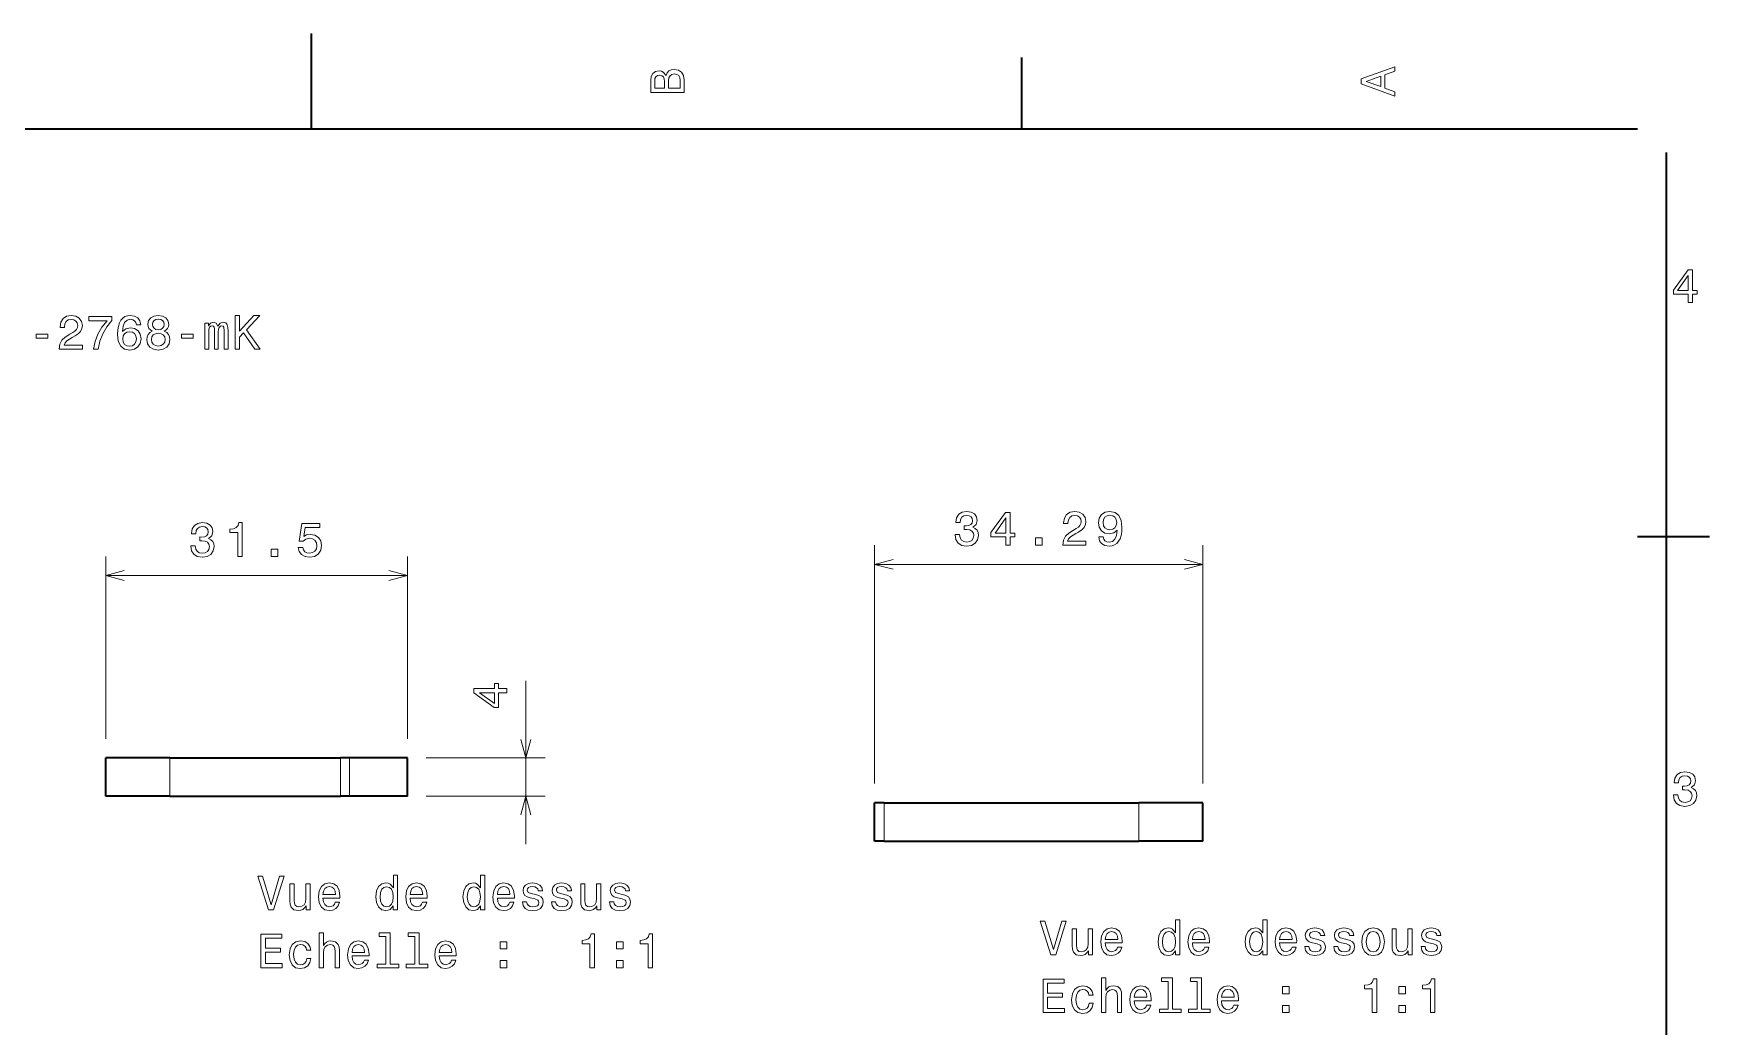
# Model space of a CAD drawing. Extents: x 0 to 297, y 0 to 210.
# Drawn here: x 119.5 to 294.5, y 106.4 to 210 of the extents above; entities that cross this region are included whole.
import ezdxf

# ---------------------------------------------------------------- set-up
doc = ezdxf.new("R2010")
doc.units = 0

msp = doc.modelspace()

# ---------------------------------------------------------------- linework, layer by layer
at = {"color": 7, "lineweight": 35, "ltscale": 0.25}
msp.add_line((148.5, 200), (148.5, 210), dxfattribs=at)
at = {"color": 7, "lineweight": 35, "ltscale": 0.1875}
for p, q in [((222.699997, 200), (222.699997, 207.5)), ((287, 157.5), (294.5, 157.5))]:
    msp.add_line(p, q, dxfattribs=at)
at = {"color": 7, "lineweight": 35}
for p, q in [((287, 200), (10, 200)), ((290, 7.593956), (290, 197.593964)), ((208.318726, 129.701706), (234.90741, 129.701706)), ((208.318726, 125.701706), (234.90741, 125.701706))]:
    msp.add_line(p, q, dxfattribs=at)
at = {"color": 7, "lineweight": 13}
for p, q in [((207.318726, 131.701706), (207.318726, 156.589935)), ((241.607407, 131.701706), (241.607407, 156.589935)), ((207.318726, 154.589935), (241.607407, 154.589935)), ((127.021408, 153.42424), (158.52269, 153.42424))]:
    msp.add_line(p, q, dxfattribs=at)
at = {"color": 7, "lineweight": 13, "ltscale": 0.475807}
for p, q in [((127.021408, 136.391968), (127.021408, 155.42424)), ((158.52269, 136.391968), (158.52269, 155.42424))]:
    msp.add_line(p, q, dxfattribs=at)
at = {"color": 7, "lineweight": 13, "ltscale": 0.425901}
msp.add_line((170.901505, 125.391968), (170.901505, 142.427994), dxfattribs=at)
at = {"color": 7, "lineweight": 35, "ltscale": 0.1675}
for p, q in [((133.721405, 134.391968), (127.021408, 134.391968)), ((133.721405, 130.391968), (127.021408, 130.391968)), ((241.607407, 129.701706), (234.90741, 129.701706)), ((241.607407, 125.701706), (234.90741, 125.701706))]:
    msp.add_line(p, q, dxfattribs=at)
at = {"color": 7, "lineweight": 35, "ltscale": 0.1}
for p, q in [((127.021408, 130.391968), (127.021408, 134.391968)), ((158.52269, 130.391968), (158.52269, 134.391968)), ((207.318726, 125.701706), (207.318726, 129.701706)), ((241.607407, 125.701706), (241.607407, 129.701706))]:
    msp.add_line(p, q, dxfattribs=at)
at = {"color": 7, "lineweight": 13, "ltscale": 0.1}
for p, q in [((133.721405, 134.391968), (133.721405, 130.391968)), ((151.541092, 130.391968), (151.541092, 134.391968)), ((152.495026, 130.391968), (152.495026, 134.391968)), ((158.475067, 130.391968), (158.475067, 134.391968)), ((208.318726, 125.701706), (208.318726, 129.701706)), ((234.90741, 125.701706), (234.90741, 129.701706))]:
    msp.add_line(p, q, dxfattribs=at)
at = {"color": 7, "lineweight": 35, "ltscale": 0.445492}
for p, q in [((133.721405, 134.391968), (151.541092, 134.391968)), ((133.721405, 130.391968), (151.541092, 130.391968))]:
    msp.add_line(p, q, dxfattribs=at)
at = {"color": 7, "lineweight": 35, "ltscale": 0.023848}
for p, q in [((152.495026, 134.391968), (151.541092, 134.391968)), ((152.495026, 130.391968), (151.541092, 130.391968))]:
    msp.add_line(p, q, dxfattribs=at)
at = {"color": 7, "lineweight": 35, "ltscale": 0.149501}
for p, q in [((158.475067, 134.391968), (152.495026, 134.391968)), ((158.475067, 130.391968), (152.495026, 130.391968))]:
    msp.add_line(p, q, dxfattribs=at)
at = {"color": 7, "lineweight": 35, "ltscale": 0.001191}
for p, q in [((158.52269, 134.391968), (158.475067, 134.391968)), ((158.52269, 130.391968), (158.475067, 130.391968))]:
    msp.add_line(p, q, dxfattribs=at)
at = {"color": 7, "lineweight": 13, "ltscale": 0.310661}
for p, q in [((160.475067, 134.391968), (172.901505, 134.391968)), ((160.475067, 130.391968), (172.901505, 130.391968))]:
    msp.add_line(p, q, dxfattribs=at)
at = {"color": 7, "lineweight": 35, "ltscale": 0.025}
for p, q in [((208.318726, 129.701706), (207.318726, 129.701706)), ((208.318726, 125.701706), (207.318726, 125.701706))]:
    msp.add_line(p, q, dxfattribs=at)
at = {"color": 7, "lineweight": 13}
for points in [[(261.633209, 203.466858), (261.633209, 203.930847), (260.604401, 204.298996), (260.604401, 205.695969), (261.633209, 206.064133), (261.633209, 206.538193), (258.128174, 205.257217), (258.128174, 204.742798)], [(185.542007, 205.630417), (185.249496, 205.983429), (185.052811, 206.074219), (184.81073, 206.104477), (184.432495, 206.03891), (184.160156, 205.842224), (183.993729, 205.524506), (183.933212, 205.080704), (183.933212, 203.835022), (187.433212, 203.835022), (187.433212, 205.151306), (187.36261, 205.620331), (187.155838, 205.968307), (186.828018, 206.185165), (186.384216, 206.260818), (186.08667, 206.215424), (185.839554, 206.094391), (185.65799, 205.897705)], [(185.385666, 204.984879), (185.385666, 204.298996), (184.351807, 204.298996), (184.351807, 205.025223), (184.382065, 205.297562), (184.472839, 205.489197), (184.629181, 205.605194), (184.86116, 205.645538), (185.093155, 205.600143), (185.254532, 205.479111), (185.355408, 205.272339)], [(187.014618, 205.095825), (187.014618, 204.298996), (185.809296, 204.298996), (185.809296, 205.050446), (185.844589, 205.368164), (185.9505, 205.595108), (186.132065, 205.731277), (186.394302, 205.776657), (186.671692, 205.731277), (186.863327, 205.605194), (186.979324, 205.393372)], [(260.17572, 204.460388), (258.632477, 205), (260.17572, 205.539627)], [(292.277374, 181.916794), (292.731262, 181.916794), (292.731262, 182.784225), (293.23056, 182.784225), (293.23056, 183.187683), (292.731262, 183.187683), (292.731262, 185.341141), (292.272339, 185.341141), (290.739197, 183.228027), (290.739197, 182.784225), (292.277374, 182.784225)], [(291.162842, 183.187683), (292.277374, 184.756134), (292.277374, 183.187683)], [(122.175858, 177.052185), (124.581482, 177.052185), (124.581482, 177.485901), (122.680183, 177.485901), (122.786095, 177.722931), (122.967651, 177.919617), (123.527443, 178.277695), (123.824997, 178.428986), (124.157852, 178.645844), (124.394882, 178.89801), (124.531052, 179.195557), (124.581482, 179.533447), (124.495743, 179.957077), (124.258713, 180.289932), (123.895599, 180.501755), (123.426582, 180.577408), (122.942429, 180.491669), (122.57428, 180.254639), (122.337242, 179.876389), (122.256554, 179.377106), (122.256554, 179.306503), (122.715485, 179.306503), (122.715485, 179.346848), (122.760872, 179.689789), (122.897041, 179.941956), (123.113899, 180.103333), (123.401367, 180.158813), (123.693871, 180.108383), (123.910728, 179.9823), (124.051941, 179.785614), (124.102371, 179.538498), (124.06707, 179.306503), (123.971252, 179.109818), (123.809868, 178.938354), (123.587967, 178.787048), (123.290413, 178.625671), (122.796181, 178.312988), (122.448196, 177.980133), (122.241425, 177.576675), (122.175858, 177.067322)], [(125.741425, 177.052185), (126.250793, 177.052185), (126.417221, 177.884323), (126.709724, 178.66098), (127.123268, 179.382156), (127.662895, 180.057953), (127.662895, 180.476532), (125.262321, 180.476532), (125.262321, 180.017609), (127.178749, 180.017609), (126.623993, 179.336761), (126.205406, 178.625671), (125.912895, 177.869186)], [(130.688843, 179.6091), (130.593018, 180.017609), (130.371109, 180.32019), (130.028168, 180.511841), (129.584366, 180.577408), (129.286819, 180.542099), (129.029602, 180.446274), (128.802673, 180.289932), (128.611023, 180.068039), (128.459732, 179.790665), (128.348785, 179.452759), (128.278168, 179.054352), (128.257996, 178.605499), (128.338684, 177.889359), (128.585815, 177.369904), (128.984222, 177.057236), (129.5289, 176.951324), (130.018097, 177.042099), (130.391296, 177.279129), (130.633362, 177.652328), (130.719086, 178.126389), (130.633362, 178.605499), (130.401367, 178.973648), (130.043304, 179.205643), (129.599487, 179.286331), (129.120392, 179.185471), (128.762329, 178.89801), (128.837982, 179.452759), (128.999359, 179.851181), (129.246475, 180.088211), (129.589417, 180.1689), (129.841583, 180.128555), (130.033218, 180.022644), (130.159302, 179.84613), (130.224854, 179.6091)], [(131.88913, 178.938354), (131.631927, 178.797134), (131.455414, 178.600449), (131.344452, 178.353333), (131.309158, 178.055786), (131.389847, 177.606934), (131.621826, 177.258957), (132.000076, 177.037048), (132.514496, 176.951324), (133.023849, 177.037048), (133.4021, 177.258957), (133.634094, 177.606934), (133.719818, 178.055786), (133.679474, 178.353333), (133.573563, 178.600449), (133.391998, 178.797134), (133.139847, 178.938354), (133.341583, 179.059387), (133.482788, 179.225815), (133.568512, 179.427551), (133.598785, 179.674667), (133.518097, 180.03273), (133.306274, 180.32019), (132.963333, 180.50679), (132.514496, 180.577408), (132.060593, 180.50679), (131.717651, 180.32019), (131.500793, 180.03273), (131.42514, 179.674667), (131.450363, 179.427551), (131.536102, 179.225815)], [(140.528183, 177.052185), (140.992157, 177.052185), (140.992157, 178.297867), (141.405701, 178.741669), (142.58078, 177.052185), (143.14563, 177.052185), (141.733521, 179.079559), (143.10527, 180.552185), (142.48999, 180.552185), (140.992157, 178.933304), (140.992157, 180.552185), (140.528183, 180.552185)], [(119.760155, 178.207077), (120.980614, 178.207077), (120.980614, 178.605499), (119.760155, 178.605499)], [(130.229904, 178.121353), (130.174423, 177.803619), (130.033218, 177.561554), (129.806274, 177.400162), (129.523849, 177.349731), (129.226303, 177.400162), (128.999359, 177.556503), (128.853104, 177.798584), (128.807709, 178.116302), (128.858154, 178.428986), (128.999359, 178.666016), (129.231354, 178.817322), (129.544022, 178.872787), (129.81636, 178.817322), (130.033218, 178.671066), (130.174423, 178.434036)], [(131.793304, 178.065872), (131.838684, 178.33316), (131.984955, 178.534897), (132.211884, 178.666016), (132.514496, 178.711411), (132.812042, 178.666016), (133.038986, 178.534897), (133.185242, 178.33316), (133.235672, 178.065872), (133.185242, 177.778412), (133.038986, 177.561554), (132.812042, 177.420334), (132.514496, 177.374954), (132.211884, 177.420334), (131.984955, 177.561554), (131.838684, 177.778412)], [(131.904266, 179.634323), (131.944611, 179.856216), (132.065643, 180.027695), (132.257278, 180.133591), (132.514496, 180.17395), (132.766647, 180.133591), (132.958282, 180.027695), (133.07933, 179.856216), (133.124725, 179.634323), (133.07933, 179.407379), (132.958282, 179.230865), (132.766647, 179.114868), (132.514496, 179.079559), (132.257278, 179.119904), (132.065643, 179.230865), (131.944611, 179.407379)], [(134.940277, 178.207077), (136.160736, 178.207077), (136.160736, 178.605499), (134.940277, 178.605499)], [(137.366089, 177.052185), (137.774582, 177.052185), (137.774582, 178.862701), (137.799805, 179.13504), (137.875443, 179.331726), (137.99144, 179.447723), (138.142731, 179.493103), (138.263763, 179.452759), (138.344467, 179.351898), (138.384811, 179.18042), (138.399933, 178.953476), (138.399933, 177.052185), (138.783234, 177.052185), (138.783234, 178.862701), (138.808441, 179.12999), (138.884094, 179.326675), (139.005127, 179.447723), (139.156433, 179.493103), (139.277466, 179.452759), (139.358154, 179.351898), (139.408585, 178.953476), (139.408585, 177.052185), (139.817078, 177.052185), (139.817078, 178.923218), (139.79187, 179.311554), (139.711182, 179.6091), (139.549805, 179.790665), (139.287537, 179.856216), (138.979919, 179.755356), (138.742889, 179.462845), (138.556274, 179.750305), (138.243591, 179.856216), (137.956146, 179.755356), (137.75946, 179.472931), (137.75946, 179.760391), (137.366089, 179.760391)], [(215.720123, 157.689362), (215.720123, 157.654053), (215.800827, 157.169907), (216.037857, 156.806793), (216.411057, 156.574799), (216.905289, 156.489075), (217.429779, 156.574799), (217.823151, 156.796707), (218.075317, 157.149734), (218.166092, 157.603622), (218.125748, 157.901169), (218.014801, 158.14325), (217.833237, 158.329849), (217.591171, 158.466019), (217.918976, 158.738342), (218.034973, 159.172073), (217.95932, 159.565445), (217.742462, 159.862991), (217.389435, 160.049591), (216.905289, 160.115143), (216.451401, 160.034454), (216.103409, 159.812561), (215.876465, 159.459534), (215.800827, 158.990509), (215.800827, 158.9552), (216.249664, 158.9552), (216.290009, 159.277985), (216.421143, 159.509964), (216.63295, 159.651169), (216.930511, 159.701599), (217.192749, 159.661255), (217.384399, 159.555359), (217.500397, 159.383881), (217.545776, 159.151886), (217.500397, 158.904785), (217.379349, 158.738342), (217.167542, 158.637482), (216.880066, 158.607224), (216.68338, 158.612274), (216.68338, 158.213852), (216.930511, 158.223938), (217.24823, 158.178558), (217.48526, 158.05751), (217.626465, 157.860825), (217.676895, 157.603622), (217.621429, 157.311111), (217.475174, 157.094254), (217.243179, 156.958099), (216.935547, 156.912704), (216.617828, 156.963135), (216.385834, 157.114426), (216.239578, 157.356506), (216.184113, 157.689362)], [(221.004425, 156.589935), (221.458313, 156.589935), (221.458313, 157.457367), (221.957596, 157.457367), (221.957596, 157.860825), (221.458313, 157.860825), (221.458313, 160.014282), (220.999374, 160.014282), (219.466232, 157.901169), (219.466232, 157.457367), (221.004425, 157.457367)], [(219.889862, 157.860825), (221.004425, 159.429276), (221.004425, 157.860825)], [(226.968536, 156.589935), (229.374161, 156.589935), (229.374161, 157.023651), (227.47287, 157.023651), (227.578781, 157.260681), (227.76033, 157.457367), (228.320129, 157.815445), (228.617676, 157.966736), (228.950531, 158.183594), (229.187561, 158.43576), (229.32373, 158.733307), (229.374161, 159.071198), (229.288422, 159.494843), (229.051392, 159.827682), (228.688278, 160.039505), (228.219269, 160.115143), (227.735107, 160.029419), (227.366959, 159.792389), (227.129929, 159.414139), (227.04924, 158.914856), (227.04924, 158.844254), (227.508163, 158.844254), (227.508163, 158.884613), (227.553558, 159.227539), (227.689728, 159.479706), (227.906586, 159.641083), (228.194046, 159.696564), (228.486557, 159.646133), (228.703415, 159.52005), (228.84462, 159.323364), (228.89505, 159.076248), (228.859756, 158.844254), (228.763931, 158.647568), (228.602554, 158.476105), (228.380646, 158.324799), (228.083099, 158.163422), (227.588867, 157.850739), (227.240875, 157.517883), (227.034103, 157.114426), (226.968536, 156.605072)], [(230.724747, 157.457367), (230.800385, 157.05896), (231.017242, 156.751312), (231.360184, 156.559677), (231.814072, 156.489075), (232.111633, 156.524368), (232.378922, 156.615143), (232.605865, 156.771484), (232.797501, 156.993393), (232.948807, 157.270767), (233.059753, 157.613708), (233.12532, 158.00708), (233.150528, 158.460968), (233.064804, 159.172073), (232.817673, 159.691528), (232.424301, 160.004196), (231.884689, 160.115143), (231.390442, 160.024368), (231.017242, 159.782303), (230.775177, 159.409103), (230.694473, 158.940079), (230.775177, 158.455933), (231.012207, 158.087769), (231.365234, 157.855789), (231.814072, 157.780136), (232.288147, 157.875961), (232.64621, 158.168457), (232.565521, 157.608673), (232.404129, 157.210251), (232.157013, 156.973221), (231.819122, 156.897568), (231.55687, 156.932877), (231.365234, 157.043823), (231.239151, 157.220337), (231.188721, 157.457367)], [(231.18367, 158.945129), (231.2341, 159.257797), (231.37532, 159.504913), (231.597214, 159.661255), (231.884689, 159.716736), (232.182236, 159.661255), (232.40918, 159.504913), (232.550385, 159.262848), (232.605865, 158.950165), (232.550385, 158.632446), (232.40918, 158.395416), (232.177185, 158.249161), (231.869553, 158.19873), (231.592178, 158.249161), (231.37532, 158.395416), (231.2341, 158.627396)], [(135.897125, 156.523666), (135.897125, 156.488358), (135.977814, 156.004211), (136.214844, 155.641098), (136.588043, 155.409119), (137.082275, 155.32338), (137.606781, 155.409119), (138.000153, 155.631012), (138.252304, 155.984039), (138.343094, 156.437927), (138.302734, 156.735474), (138.191788, 156.977554), (138.010239, 157.164154), (137.768158, 157.300323), (138.095963, 157.572662), (138.21196, 158.006378), (138.136322, 158.39975), (137.919449, 158.697296), (137.566437, 158.883896), (137.082275, 158.949463), (136.628387, 158.868759), (136.280411, 158.646866), (136.053467, 158.293839), (135.977814, 157.824814), (135.977814, 157.78952), (136.426666, 157.78952), (136.46701, 158.112274), (136.598129, 158.344269), (136.809952, 158.485474), (137.107498, 158.535919), (137.369751, 158.495575), (137.561386, 158.389664), (137.677383, 158.218185), (137.722763, 157.986206), (137.677383, 157.739075), (137.556335, 157.572662), (137.344528, 157.471786), (137.057068, 157.441528), (136.860382, 157.446579), (136.860382, 157.048157), (137.107498, 157.058243), (137.425217, 157.012848), (137.662247, 156.891815), (137.803467, 156.695129), (137.853897, 156.437927), (137.798416, 156.145416), (137.652161, 155.928558), (137.420181, 155.792389), (137.112534, 155.747009), (136.794815, 155.79744), (136.56282, 155.94873), (136.41658, 156.190811), (136.361099, 156.523666)], [(140.813263, 155.42424), (141.272186, 155.42424), (141.272186, 158.949463), (140.92926, 158.949463), (140.83847, 158.641815), (140.656921, 158.435043), (140.379547, 158.314011), (139.996262, 158.273666), (139.996262, 157.915588), (140.813263, 157.915588)], [(147.125366, 156.337067), (147.236313, 155.923523), (147.483429, 155.600754), (147.846542, 155.399017), (148.310516, 155.32338), (148.819885, 155.414154), (149.218307, 155.66127), (149.470459, 156.054642), (149.566284, 156.55896), (149.480545, 157.027985), (149.23848, 157.396149), (148.860229, 157.633179), (148.371033, 157.718903), (147.992798, 157.658386), (147.700287, 157.491959), (147.841507, 158.435043), (149.374649, 158.435043), (149.374649, 158.848587), (147.503601, 158.848587), (147.226227, 156.992676), (147.629684, 156.992676), (147.922195, 157.229721), (148.295395, 157.315445), (148.618164, 157.259979), (148.86528, 157.098587), (149.021622, 156.851471), (149.077087, 156.533752), (149.021622, 156.216034), (148.860229, 155.968903), (148.613113, 155.812561), (148.295395, 155.757095), (148.028107, 155.792389), (147.821335, 155.908386), (147.670029, 156.089951), (147.594391, 156.337067)], [(144.292084, 155.42424), (144.988037, 155.42424), (144.988037, 156.17569), (144.292084, 156.17569)], [(224.115082, 156.589935), (224.81105, 156.589935), (224.81105, 157.34137), (224.115082, 157.34137)], [(168.901505, 141.187363), (168.901505, 141.641251), (168.034073, 141.641251), (168.034073, 142.140533), (167.630615, 142.140533), (167.630615, 141.641251), (165.477158, 141.641251), (165.477158, 141.182312), (167.590271, 139.64917), (168.034073, 139.64917), (168.034073, 141.187363)], [(167.630615, 140.0728), (166.062164, 141.187363), (167.630615, 141.187363)], [(290.729126, 130.51622), (290.729126, 130.480911), (290.809814, 129.996765), (291.046844, 129.633652), (291.420044, 129.401657), (291.914276, 129.315933), (292.438782, 129.401657), (292.832153, 129.623566), (293.08429, 129.976593), (293.175079, 130.430481), (293.134735, 130.728027), (293.023773, 130.970108), (292.842224, 131.156708), (292.600159, 131.292877), (292.927948, 131.565216), (293.043945, 131.998932), (292.968292, 132.392303), (292.751434, 132.68985), (292.398407, 132.87645), (291.914276, 132.942017), (291.460388, 132.861313), (291.112396, 132.63942), (290.885468, 132.286392), (290.809814, 131.817368), (290.809814, 131.782074), (291.258636, 131.782074), (291.299011, 132.104828), (291.430115, 132.336823), (291.641937, 132.478027), (291.939484, 132.528473), (292.201721, 132.488113), (292.393372, 132.382217), (292.509369, 132.210739), (292.554749, 131.97876), (292.509369, 131.731628), (292.388336, 131.565216), (292.176514, 131.46434), (291.889069, 131.434082), (291.692383, 131.439133), (291.692383, 131.04071), (291.939484, 131.050797), (292.257202, 131.005417), (292.494232, 130.884369), (292.635468, 130.687683), (292.685883, 130.430481), (292.630402, 130.13797), (292.484161, 129.921112), (292.252167, 129.784943), (291.944519, 129.739563), (291.626801, 129.789993), (291.394806, 129.941284), (291.248566, 130.183365), (291.193085, 130.51622)], [(145.167587, 122.040382), (144.290054, 119.059837), (143.387329, 122.040382), (142.908218, 122.040382), (144.037903, 118.535339), (144.542221, 118.535339), (145.646683, 122.040382)], [(148.370026, 121.243553), (147.926224, 121.243553), (147.926224, 119.680153), (147.875793, 119.317039), (147.729538, 119.054794), (147.502594, 118.89341), (147.205048, 118.842979), (146.968018, 118.883324), (146.816711, 119.004356), (146.730988, 119.211128), (146.710815, 119.503639), (146.710815, 121.243553), (146.266998, 121.243553), (146.266998, 119.463295), (146.282135, 119.105225), (146.37796, 118.807671), (146.670471, 118.535339), (147.139481, 118.439522), (147.391647, 118.474823), (147.608505, 118.565598), (147.795105, 118.721939), (147.946396, 118.948883), (147.946396, 118.535339), (148.370026, 118.535339)], [(149.706482, 119.760841), (151.481705, 119.760841), (151.48674, 119.967613), (151.406052, 120.547585), (151.184158, 120.981308), (150.831131, 121.243553), (150.362106, 121.339371), (149.903168, 121.23851), (149.55014, 120.956085), (149.323196, 120.497154), (149.242508, 119.891968), (149.318161, 119.271652), (149.545105, 118.817757), (149.893082, 118.535339), (150.346985, 118.439522), (150.740356, 118.505081), (151.06311, 118.676552), (151.30014, 118.948883), (151.43631, 119.311996), (150.997559, 119.311996), (150.906769, 119.110268), (150.77565, 118.958969), (150.402451, 118.837936), (150.11499, 118.89341), (149.898132, 119.069923), (149.756912, 119.357384), (149.706482, 119.745712)], [(149.706482, 120.134041), (149.761963, 120.482025), (149.898132, 120.739227), (150.104904, 120.895569), (150.377243, 120.951042), (150.644531, 120.895569), (150.851303, 120.739227), (150.977386, 120.482025), (151.022766, 120.134041)], [(157.054474, 118.953926), (157.054474, 118.535339), (157.498276, 118.535339), (157.498276, 122.15638), (157.059509, 122.15638), (157.059509, 120.830009), (156.721619, 121.213295), (156.514847, 121.30407), (156.277817, 121.339371), (155.849136, 121.23851), (155.516281, 120.956085), (155.299423, 120.502197), (155.223785, 119.891968), (155.299423, 119.281738), (155.516281, 118.8228), (155.849136, 118.535339), (156.277817, 118.439522), (156.514847, 118.474823), (156.726654, 118.565598)], [(156.353455, 120.940956), (156.645966, 120.870354), (156.867874, 120.673668), (156.998993, 120.345856), (157.049423, 119.891968), (156.998993, 119.433037), (156.867874, 119.105225), (156.645966, 118.903496), (156.353455, 118.837936), (156.07608, 118.903496), (155.864273, 119.105225), (155.723053, 119.43808), (155.677673, 119.891968), (155.723053, 120.340813), (155.864273, 120.668625), (156.07608, 120.870354)], [(158.81456, 119.760841), (160.589767, 119.760841), (160.594818, 119.967613), (160.51413, 120.547585), (160.292221, 120.981308), (159.939194, 121.243553), (159.470184, 121.339371), (159.011246, 121.23851), (158.658218, 120.956085), (158.431274, 120.497154), (158.350586, 119.891968), (158.426224, 119.271652), (158.653168, 118.817757), (159.00116, 118.535339), (159.455048, 118.439522), (159.848419, 118.505081), (160.171188, 118.676552), (160.408218, 118.948883), (160.544388, 119.311996), (160.105621, 119.311996), (160.014847, 119.110268), (159.883728, 118.958969), (159.510529, 118.837936), (159.223053, 118.89341), (159.006195, 119.069923), (158.86499, 119.357384), (158.81456, 119.745712)], [(158.81456, 120.134041), (158.870026, 120.482025), (159.006195, 120.739227), (159.212967, 120.895569), (159.485306, 120.951042), (159.752594, 120.895569), (159.959366, 120.739227), (160.085449, 120.482025), (160.130844, 120.134041)], [(166.162537, 118.953926), (166.162537, 118.535339), (166.606339, 118.535339), (166.606339, 122.15638), (166.167587, 122.15638), (166.167587, 120.830009), (165.829681, 121.213295), (165.62291, 121.30407), (165.38588, 121.339371), (164.957214, 121.23851), (164.624359, 120.956085), (164.407501, 120.502197), (164.331848, 119.891968), (164.407501, 119.281738), (164.624359, 118.8228), (164.957214, 118.535339), (165.38588, 118.439522), (165.62291, 118.474823), (165.834732, 118.565598)], [(165.461533, 120.940956), (165.754044, 120.870354), (165.975937, 120.673668), (166.107071, 120.345856), (166.157501, 119.891968), (166.107071, 119.433037), (165.975937, 119.105225), (165.754044, 118.903496), (165.461533, 118.837936), (165.184158, 118.903496), (164.972336, 119.105225), (164.831131, 119.43808), (164.785736, 119.891968), (164.831131, 120.340813), (164.972336, 120.668625), (165.184158, 120.870354)], [(167.922623, 119.760841), (169.697845, 119.760841), (169.702881, 119.967613), (169.622192, 120.547585), (169.400299, 120.981308), (169.047272, 121.243553), (168.578247, 121.339371), (168.119308, 121.23851), (167.766281, 120.956085), (167.539337, 120.497154), (167.458649, 119.891968), (167.534302, 119.271652), (167.761246, 118.817757), (168.109222, 118.535339), (168.56311, 118.439522), (168.956482, 118.505081), (169.279251, 118.676552), (169.516281, 118.948883), (169.652451, 119.311996), (169.213684, 119.311996), (169.12291, 119.110268), (168.991791, 118.958969), (168.618591, 118.837936), (168.331131, 118.89341), (168.114273, 119.069923), (167.973053, 119.357384), (167.922623, 119.745712)], [(167.922623, 120.134041), (167.978104, 120.482025), (168.114273, 120.739227), (168.321045, 120.895569), (168.593384, 120.951042), (168.860672, 120.895569), (169.067444, 120.739227), (169.193512, 120.482025), (169.238907, 120.134041)], [(171.896683, 120.113869), (171.468018, 120.214737), (171.150299, 120.330727), (171.044388, 120.567757), (171.074646, 120.734184), (171.180542, 120.855225), (171.35202, 120.93087), (171.599136, 120.961128), (171.836166, 120.93087), (172.022766, 120.840096), (172.143799, 120.703926), (172.194244, 120.522369), (172.62796, 120.522369), (172.62796, 120.532455), (172.552307, 120.860268), (172.345535, 121.11747), (172.022766, 121.278854), (171.599136, 121.339371), (171.170471, 121.278854), (170.857788, 121.112427), (170.661102, 120.865311), (170.600586, 120.552628), (170.645966, 120.250038), (170.78717, 120.038223), (171.019165, 119.886925), (171.357056, 119.781013), (171.851303, 119.659981), (172.1539, 119.533897), (172.234589, 119.433037), (172.264847, 119.281738), (172.219452, 119.095139), (172.098419, 118.953926), (171.901733, 118.863152), (171.639481, 118.832893), (171.362106, 118.863152), (171.16037, 118.969055), (171.024216, 119.140526), (170.968735, 119.377556), (170.540054, 119.377556), (170.610672, 118.974098), (170.817444, 118.681595), (171.145248, 118.505081), (171.599136, 118.439522), (172.073196, 118.505081), (172.421188, 118.681595), (172.632996, 118.964012), (172.708649, 119.332169), (172.653168, 119.649895), (172.496826, 119.866753), (172.239624, 120.007965)], [(174.932709, 120.113869), (174.504028, 120.214737), (174.18631, 120.330727), (174.080414, 120.567757), (174.110657, 120.734184), (174.216568, 120.855225), (174.388046, 120.93087), (174.635162, 120.961128), (174.872192, 120.93087), (175.058792, 120.840096), (175.179825, 120.703926), (175.230255, 120.522369), (175.663971, 120.522369), (175.663971, 120.532455), (175.588333, 120.860268), (175.381561, 121.11747), (175.058792, 121.278854), (174.635162, 121.339371), (174.206482, 121.278854), (173.893799, 121.112427), (173.697113, 120.865311), (173.636597, 120.552628), (173.681992, 120.250038), (173.823196, 120.038223), (174.055191, 119.886925), (174.393082, 119.781013), (174.887329, 119.659981), (175.189911, 119.533897), (175.270599, 119.433037), (175.300873, 119.281738), (175.255478, 119.095139), (175.134445, 118.953926), (174.937759, 118.863152), (174.675507, 118.832893), (174.398132, 118.863152), (174.196396, 118.969055), (174.060226, 119.140526), (174.004761, 119.377556), (173.57608, 119.377556), (173.646683, 118.974098), (173.853455, 118.681595), (174.181274, 118.505081), (174.635162, 118.439522), (175.109222, 118.505081), (175.457214, 118.681595), (175.669022, 118.964012), (175.744675, 119.332169), (175.689194, 119.649895), (175.532852, 119.866753), (175.27565, 120.007965)], [(178.730255, 121.243553), (178.286453, 121.243553), (178.286453, 119.680153), (178.236023, 119.317039), (178.089767, 119.054794), (177.862823, 118.89341), (177.565277, 118.842979), (177.328247, 118.883324), (177.176941, 119.004356), (177.091217, 119.211128), (177.071045, 119.503639), (177.071045, 121.243553), (176.627228, 121.243553), (176.627228, 119.463295), (176.642365, 119.105225), (176.73819, 118.807671), (177.030701, 118.535339), (177.49971, 118.439522), (177.751877, 118.474823), (177.968735, 118.565598), (178.155334, 118.721939), (178.306625, 118.948883), (178.306625, 118.535339), (178.730255, 118.535339)], [(181.004761, 120.113869), (180.57608, 120.214737), (180.258362, 120.330727), (180.152451, 120.567757), (180.182709, 120.734184), (180.28862, 120.855225), (180.460083, 120.93087), (180.707199, 120.961128), (180.944244, 120.93087), (181.130829, 120.840096), (181.251877, 120.703926), (181.302307, 120.522369), (181.736023, 120.522369), (181.736023, 120.532455), (181.66037, 120.860268), (181.453598, 121.11747), (181.130829, 121.278854), (180.707199, 121.339371), (180.278534, 121.278854), (179.965851, 121.112427), (179.769165, 120.865311), (179.708649, 120.552628), (179.754028, 120.250038), (179.895248, 120.038223), (180.127228, 119.886925), (180.465134, 119.781013), (180.959366, 119.659981), (181.261963, 119.533897), (181.342651, 119.433037), (181.37291, 119.281738), (181.327515, 119.095139), (181.206482, 118.953926), (181.009796, 118.863152), (180.747559, 118.832893), (180.470169, 118.863152), (180.268448, 118.969055), (180.132278, 119.140526), (180.076797, 119.377556), (179.648132, 119.377556), (179.718735, 118.974098), (179.925507, 118.681595), (180.253311, 118.505081), (180.707199, 118.439522), (181.181274, 118.505081), (181.529251, 118.681595), (181.741058, 118.964012), (181.816711, 119.332169), (181.76123, 119.649895), (181.604904, 119.866753), (181.347687, 120.007965)], [(226.858612, 117.350121), (225.981079, 114.369576), (225.078354, 117.350121), (224.599243, 117.350121), (225.728928, 113.845078), (226.233246, 113.845078), (227.337708, 117.350121)], [(238.745499, 114.263664), (238.745499, 113.845078), (239.189301, 113.845078), (239.189301, 117.466118), (238.750534, 117.466118), (238.750534, 116.139748), (238.412643, 116.523033), (238.205872, 116.613808), (237.968842, 116.649109), (237.540161, 116.548248), (237.207306, 116.265823), (236.990448, 115.811935), (236.91481, 115.201706), (236.990448, 114.591476), (237.207306, 114.132538), (237.540161, 113.845078), (237.968842, 113.74926), (238.205872, 113.784561), (238.417679, 113.875336)], [(247.853561, 114.263664), (247.853561, 113.845078), (248.297363, 113.845078), (248.297363, 117.466118), (247.858612, 117.466118), (247.858612, 116.139748), (247.520706, 116.523033), (247.313934, 116.613808), (247.076904, 116.649109), (246.648239, 116.548248), (246.315384, 116.265823), (246.098526, 115.811935), (246.022873, 115.201706), (246.098526, 114.591476), (246.315384, 114.132538), (246.648239, 113.845078), (247.076904, 113.74926), (247.313934, 113.784561), (247.525757, 113.875336)], [(143.230988, 112.48851), (145.449997, 112.48851), (145.449997, 112.91214), (143.694962, 112.91214), (143.694962, 114.097298), (145.258362, 114.097298), (145.258362, 114.515884), (143.694962, 114.515884), (143.694962, 115.56488), (145.409653, 115.56488), (145.409653, 115.98851), (143.230988, 115.98851)], [(149.318161, 112.48851), (149.761963, 112.48851), (149.761963, 114.05191), (149.807358, 114.409981), (149.953598, 114.672226), (150.180557, 114.833611), (150.483139, 114.894127), (150.72522, 114.843697), (150.876511, 114.707527), (150.952164, 114.480583), (150.977386, 114.177994), (150.977386, 112.48851), (151.421188, 112.48851), (151.421188, 114.268768), (151.401016, 114.626839), (151.310226, 114.924393), (151.01268, 115.196724), (150.548706, 115.292542), (150.296539, 115.25724), (150.079681, 115.161423), (149.898132, 115.010124), (149.761963, 114.803352), (149.761963, 116.10955), (149.318161, 116.10955)], [(156.272766, 115.736351), (156.272766, 112.86171), (155.35994, 112.86171), (155.35994, 112.48851), (157.624359, 112.48851), (157.624359, 112.86171), (156.716568, 112.86171), (156.716568, 116.10955), (155.576797, 116.10955), (155.576797, 115.736351)], [(159.308792, 115.736351), (159.308792, 112.86171), (158.395966, 112.86171), (158.395966, 112.48851), (160.66037, 112.48851), (160.66037, 112.86171), (159.752594, 112.86171), (159.752594, 116.10955), (158.612823, 116.10955), (158.612823, 115.736351)], [(177.595535, 112.48851), (178.054474, 112.48851), (178.054474, 116.013725), (177.711533, 116.013725), (177.620758, 115.706093), (177.439194, 115.499313), (177.161819, 115.378281), (176.778534, 115.337936), (176.778534, 114.979866), (177.595535, 114.979866)], [(183.667572, 112.48851), (184.126511, 112.48851), (184.126511, 116.013725), (183.783569, 116.013725), (183.692795, 115.706093), (183.51123, 115.499313), (183.233856, 115.378281), (182.850571, 115.337936), (182.850571, 114.979866), (183.667572, 114.979866)], [(230.06105, 116.553291), (229.617249, 116.553291), (229.617249, 114.989891), (229.566818, 114.626778), (229.420563, 114.364532), (229.193619, 114.203148), (228.896072, 114.152718), (228.659042, 114.193062), (228.507736, 114.314095), (228.422012, 114.520866), (228.40184, 114.813377), (228.40184, 116.553291), (227.958038, 116.553291), (227.958038, 114.773033), (227.97316, 114.414963), (228.068985, 114.117409), (228.361496, 113.845078), (228.830505, 113.74926), (229.082672, 113.784561), (229.29953, 113.875336), (229.48613, 114.031677), (229.637421, 114.258621), (229.637421, 113.845078), (230.06105, 113.845078)], [(231.397507, 115.07058), (233.172729, 115.07058), (233.177765, 115.277351), (233.097076, 115.857323), (232.875183, 116.291046), (232.522156, 116.553291), (232.053131, 116.649109), (231.594193, 116.548248), (231.241165, 116.265823), (231.014221, 115.806892), (230.933533, 115.201706), (231.009186, 114.58139), (231.23613, 114.127495), (231.584106, 113.845078), (232.037994, 113.74926), (232.431366, 113.814819), (232.754135, 113.98629), (232.991165, 114.258621), (233.127335, 114.621735), (232.688583, 114.621735), (232.597794, 114.420006), (232.466675, 114.268707), (232.093475, 114.147675), (231.806015, 114.203148), (231.589157, 114.379662), (231.447937, 114.667122), (231.397507, 115.05545)], [(231.397507, 115.443779), (231.452988, 115.791763), (231.589157, 116.048965), (231.795929, 116.205307), (232.068268, 116.26078), (232.335556, 116.205307), (232.542328, 116.048965), (232.668411, 115.791763), (232.713791, 115.443779)], [(238.044479, 116.250694), (238.33699, 116.180092), (238.558899, 115.983406), (238.690018, 115.655594), (238.740448, 115.201706), (238.690018, 114.742775), (238.558899, 114.414963), (238.33699, 114.213234), (238.044479, 114.147675), (237.767105, 114.213234), (237.555298, 114.414963), (237.414078, 114.747818), (237.368698, 115.201706), (237.414078, 115.650551), (237.555298, 115.978363), (237.767105, 116.180092)], [(240.505585, 115.07058), (242.280792, 115.07058), (242.285843, 115.277351), (242.205154, 115.857323), (241.983246, 116.291046), (241.630219, 116.553291), (241.161194, 116.649109), (240.702271, 116.548248), (240.349243, 116.265823), (240.122299, 115.806892), (240.041611, 115.201706), (240.117249, 114.58139), (240.344193, 114.127495), (240.692184, 113.845078), (241.146072, 113.74926), (241.539444, 113.814819), (241.862213, 113.98629), (242.099243, 114.258621), (242.235413, 114.621735), (241.796646, 114.621735), (241.705872, 114.420006), (241.574738, 114.268707), (241.201553, 114.147675), (240.914078, 114.203148), (240.69722, 114.379662), (240.556015, 114.667122), (240.505585, 115.05545)], [(240.505585, 115.443779), (240.56105, 115.791763), (240.69722, 116.048965), (240.903992, 116.205307), (241.176331, 116.26078), (241.443619, 116.205307), (241.650391, 116.048965), (241.776474, 115.791763), (241.821869, 115.443779)], [(247.152557, 116.250694), (247.445068, 116.180092), (247.666962, 115.983406), (247.798096, 115.655594), (247.848526, 115.201706), (247.798096, 114.742775), (247.666962, 114.414963), (247.445068, 114.213234), (247.152557, 114.147675), (246.875183, 114.213234), (246.663361, 114.414963), (246.522156, 114.747818), (246.476761, 115.201706), (246.522156, 115.650551), (246.663361, 115.978363), (246.875183, 116.180092)], [(249.613647, 115.07058), (251.38887, 115.07058), (251.393906, 115.277351), (251.313217, 115.857323), (251.091309, 116.291046), (250.738297, 116.553291), (250.269272, 116.649109), (249.810333, 116.548248), (249.457306, 116.265823), (249.230362, 115.806892), (249.149673, 115.201706), (249.225327, 114.58139), (249.452271, 114.127495), (249.800247, 113.845078), (250.254135, 113.74926), (250.647507, 113.814819), (250.970276, 113.98629), (251.207306, 114.258621), (251.343475, 114.621735), (250.904724, 114.621735), (250.813934, 114.420006), (250.682816, 114.268707), (250.309616, 114.147675), (250.022156, 114.203148), (249.805298, 114.379662), (249.664078, 114.667122), (249.613647, 115.05545)], [(249.613647, 115.443779), (249.669128, 115.791763), (249.805298, 116.048965), (250.01207, 116.205307), (250.284393, 116.26078), (250.551697, 116.205307), (250.758469, 116.048965), (250.884552, 115.791763), (250.929932, 115.443779)], [(253.587708, 115.423607), (253.159042, 115.524475), (252.841309, 115.640465), (252.735413, 115.877495), (252.765671, 116.043922), (252.871582, 116.164963), (253.043045, 116.240608), (253.290161, 116.270866), (253.527191, 116.240608), (253.713791, 116.149834), (253.834839, 116.013664), (253.885269, 115.832108), (254.318985, 115.832108), (254.318985, 115.842194), (254.243332, 116.170006), (254.03656, 116.427208), (253.713791, 116.588593), (253.290161, 116.649109), (252.861481, 116.588593), (252.548813, 116.422165), (252.352127, 116.175049), (252.291595, 115.862366), (252.33699, 115.559776), (252.47821, 115.347961), (252.71019, 115.196663), (253.048096, 115.090752), (253.542328, 114.969719), (253.84491, 114.843636), (253.925613, 114.742775), (253.955872, 114.591476), (253.910477, 114.404877), (253.789444, 114.263664), (253.592758, 114.17289), (253.330505, 114.142632), (253.053131, 114.17289), (252.85141, 114.278793), (252.71524, 114.450264), (252.65976, 114.687294), (252.231079, 114.687294), (252.301697, 114.283836), (252.508469, 113.991333), (252.836273, 113.814819), (253.290161, 113.74926), (253.764221, 113.814819), (254.112213, 113.991333), (254.32402, 114.27375), (254.399673, 114.641907), (254.344193, 114.959633), (254.187851, 115.176491), (253.930649, 115.317703)], [(256.623749, 115.423607), (256.195068, 115.524475), (255.877335, 115.640465), (255.771423, 115.877495), (255.801697, 116.043922), (255.907593, 116.164963), (256.079071, 116.240608), (256.326172, 116.270866), (256.563232, 116.240608), (256.749817, 116.149834), (256.87085, 116.013664), (256.921295, 115.832108), (257.355011, 115.832108), (257.355011, 115.842194), (257.279358, 116.170006), (257.072571, 116.427208), (256.749817, 116.588593), (256.326172, 116.649109), (255.897507, 116.588593), (255.584839, 116.422165), (255.388153, 116.175049), (255.327621, 115.862366), (255.373016, 115.559776), (255.514221, 115.347961), (255.746216, 115.196663), (256.084106, 115.090752), (256.578339, 114.969719), (256.880951, 114.843636), (256.961639, 114.742775), (256.991882, 114.591476), (256.946503, 114.404877), (256.82547, 114.263664), (256.628784, 114.17289), (256.366516, 114.142632), (256.089142, 114.17289), (255.887421, 114.278793), (255.751251, 114.450264), (255.695786, 114.687294), (255.267105, 114.687294), (255.337708, 114.283836), (255.544479, 113.991333), (255.872299, 113.814819), (256.326172, 113.74926), (256.800232, 113.814819), (257.148224, 113.991333), (257.360046, 114.27375), (257.435699, 114.641907), (257.380219, 114.959633), (257.223877, 115.176491), (256.966675, 115.317703)], [(258.202271, 115.196663), (258.282959, 114.58139), (258.514954, 114.127495), (258.883118, 113.845078), (259.37735, 113.74926), (259.866516, 113.845078), (260.23468, 114.122452), (260.466675, 114.576347), (260.552399, 115.196663), (260.466675, 115.811935), (260.23468, 116.270866), (259.866516, 116.548248), (259.37735, 116.649109), (258.883118, 116.548248), (258.514954, 116.265823), (258.282959, 115.811935)], [(258.656158, 115.201706), (258.701538, 115.655594), (258.842743, 115.983406), (259.069702, 116.185135), (259.37735, 116.255737), (259.679932, 116.185135), (259.90686, 115.988449), (260.048096, 115.655594), (260.098511, 115.201706), (260.048096, 114.742775), (259.90686, 114.40992), (259.679932, 114.208191), (259.37735, 114.142632), (259.069702, 114.208191), (258.842743, 114.40992), (258.701538, 114.742775)], [(263.457306, 116.553291), (263.013489, 116.553291), (263.013489, 114.989891), (262.963074, 114.626778), (262.816833, 114.364532), (262.589874, 114.203148), (262.292328, 114.152718), (262.055298, 114.193062), (261.903992, 114.314095), (261.818268, 114.520866), (261.798096, 114.813377), (261.798096, 116.553291), (261.354279, 116.553291), (261.354279, 114.773033), (261.369415, 114.414963), (261.46524, 114.117409), (261.757751, 113.845078), (262.226746, 113.74926), (262.478912, 113.784561), (262.69577, 113.875336), (262.882385, 114.031677), (263.033691, 114.258621), (263.033691, 113.845078), (263.457306, 113.845078)], [(265.731812, 115.423607), (265.303131, 115.524475), (264.985413, 115.640465), (264.879486, 115.877495), (264.90976, 116.043922), (265.015656, 116.164963), (265.187134, 116.240608), (265.434265, 116.270866), (265.671295, 116.240608), (265.85788, 116.149834), (265.978912, 116.013664), (266.029358, 115.832108), (266.463074, 115.832108), (266.463074, 115.842194), (266.387421, 116.170006), (266.180664, 116.427208), (265.85788, 116.588593), (265.434265, 116.649109), (265.005585, 116.588593), (264.692902, 116.422165), (264.496216, 116.175049), (264.435699, 115.862366), (264.481079, 115.559776), (264.622284, 115.347961), (264.854279, 115.196663), (265.192169, 115.090752), (265.686401, 114.969719), (265.989014, 114.843636), (266.069702, 114.742775), (266.099945, 114.591476), (266.054565, 114.404877), (265.933533, 114.263664), (265.736847, 114.17289), (265.474609, 114.142632), (265.197205, 114.17289), (264.995483, 114.278793), (264.859314, 114.450264), (264.803833, 114.687294), (264.375183, 114.687294), (264.44577, 114.283836), (264.652557, 113.991333), (264.980347, 113.814819), (265.434265, 113.74926), (265.908325, 113.814819), (266.256287, 113.991333), (266.468109, 114.27375), (266.543762, 114.641907), (266.488281, 114.959633), (266.33194, 115.176491), (266.074738, 115.317703)], [(148.006912, 114.299026), (148.445679, 114.299026), (148.354904, 114.702484), (148.138046, 115.02021), (147.80014, 115.216896), (147.361389, 115.292542), (146.877243, 115.191681), (146.509079, 114.909256), (146.2771, 114.450325), (146.196396, 113.835052), (146.272049, 113.224823), (146.498993, 112.770927), (146.857056, 112.48851), (147.346252, 112.392693), (147.779968, 112.468338), (148.117874, 112.680153), (148.349854, 113.013008), (148.450729, 113.45681), (148.0271, 113.45681), (147.951447, 113.174393), (147.810226, 112.96257), (147.608505, 112.831451), (147.361389, 112.791107), (147.053757, 112.856667), (146.831848, 113.058395), (146.695679, 113.386208), (146.650284, 113.850182), (146.695679, 114.30407), (146.836884, 114.631882), (147.063843, 114.833611), (147.361389, 114.904213), (147.623627, 114.858826), (147.820313, 114.742836), (147.951447, 114.551193)], [(152.742508, 113.714012), (154.517731, 113.714012), (154.522766, 113.920784), (154.442078, 114.500755), (154.220169, 114.934479), (153.867157, 115.196724), (153.398132, 115.292542), (152.939194, 115.191681), (152.586166, 114.909256), (152.359222, 114.450325), (152.278534, 113.845139), (152.354187, 113.224823), (152.581131, 112.770927), (152.929108, 112.48851), (153.382996, 112.392693), (153.776367, 112.458252), (154.099136, 112.629723), (154.336166, 112.902054), (154.472336, 113.265167), (154.033569, 113.265167), (153.942795, 113.063438), (153.811676, 112.91214), (153.438477, 112.791107), (153.151016, 112.846581), (152.934158, 113.023094), (152.792938, 113.310555), (152.742508, 113.698883)], [(152.742508, 114.087212), (152.797989, 114.435196), (152.934158, 114.692398), (153.14093, 114.84874), (153.413254, 114.904213), (153.680557, 114.84874), (153.887329, 114.692398), (154.013397, 114.435196), (154.058792, 114.087212)], [(161.850586, 113.714012), (163.625793, 113.714012), (163.630844, 113.920784), (163.55014, 114.500755), (163.328247, 114.934479), (162.97522, 115.196724), (162.506195, 115.292542), (162.047272, 115.191681), (161.694244, 114.909256), (161.4673, 114.450325), (161.386597, 113.845139), (161.46225, 113.224823), (161.689194, 112.770927), (162.037186, 112.48851), (162.491074, 112.392693), (162.884445, 112.458252), (163.207214, 112.629723), (163.444244, 112.902054), (163.580414, 113.265167), (163.141647, 113.265167), (163.050873, 113.063438), (162.919739, 112.91214), (162.546539, 112.791107), (162.259079, 112.846581), (162.042221, 113.023094), (161.901016, 113.310555), (161.850586, 113.698883)], [(161.850586, 114.087212), (161.906052, 114.435196), (162.042221, 114.692398), (162.248993, 114.84874), (162.521332, 114.904213), (162.78862, 114.84874), (162.995392, 114.692398), (163.121475, 114.435196), (163.16687, 114.087212)], [(168.230255, 114.445282), (168.926224, 114.445282), (168.926224, 115.196724), (168.230255, 115.196724)], [(180.374359, 114.445282), (181.070313, 114.445282), (181.070313, 115.196724), (180.374359, 115.196724)], [(168.230255, 112.48851), (168.926224, 112.48851), (168.926224, 113.239952), (168.230255, 113.239952)], [(180.374359, 112.48851), (181.070313, 112.48851), (181.070313, 113.239952), (180.374359, 113.239952)], [(224.922012, 107.798248), (227.141022, 107.798248), (227.141022, 108.221878), (225.385986, 108.221878), (225.385986, 109.407036), (226.949387, 109.407036), (226.949387, 109.825623), (225.385986, 109.825623), (225.385986, 110.874619), (227.100677, 110.874619), (227.100677, 111.298248), (224.922012, 111.298248)], [(229.697937, 109.608765), (230.136703, 109.608765), (230.045929, 110.012222), (229.829071, 110.329948), (229.491165, 110.526634), (229.052414, 110.60228), (228.568268, 110.501419), (228.200104, 110.218994), (227.968124, 109.760063), (227.887421, 109.144791), (227.963074, 108.534561), (228.190018, 108.080666), (228.548096, 107.798248), (229.037277, 107.702431), (229.470993, 107.778076), (229.808899, 107.989891), (230.040878, 108.322746), (230.141754, 108.766548), (229.718124, 108.766548), (229.642471, 108.484131), (229.501251, 108.272308), (229.29953, 108.14119), (229.052414, 108.100845), (228.744781, 108.166405), (228.522873, 108.368134), (228.386703, 108.695946), (228.341309, 109.15992), (228.386703, 109.613808), (228.527908, 109.94162), (228.754868, 110.143349), (229.052414, 110.213951), (229.314651, 110.168564), (229.511353, 110.052574), (229.642471, 109.860931)], [(231.009186, 107.798248), (231.452988, 107.798248), (231.452988, 109.361649), (231.498383, 109.719719), (231.644623, 109.981964), (231.871582, 110.143349), (232.174164, 110.203865), (232.416245, 110.153435), (232.567535, 110.017265), (232.643188, 109.790321), (232.668411, 109.487732), (232.668411, 107.798248), (233.112213, 107.798248), (233.112213, 109.578506), (233.092041, 109.936577), (233.001251, 110.234131), (232.703705, 110.506462), (232.239731, 110.60228), (231.987564, 110.566978), (231.770706, 110.471161), (231.589157, 110.319862), (231.452988, 110.113091), (231.452988, 111.419289), (231.009186, 111.419289)], [(234.433533, 109.02375), (236.208755, 109.02375), (236.213791, 109.230522), (236.133102, 109.810493), (235.911194, 110.244217), (235.558182, 110.506462), (235.089157, 110.60228), (234.630219, 110.501419), (234.277191, 110.218994), (234.050247, 109.760063), (233.969559, 109.154877), (234.045212, 108.534561), (234.272156, 108.080666), (234.620132, 107.798248), (235.07402, 107.702431), (235.467392, 107.76799), (235.790161, 107.939461), (236.027191, 108.211792), (236.163361, 108.574905), (235.724609, 108.574905), (235.63382, 108.373177), (235.502701, 108.221878), (235.129501, 108.100845), (234.842041, 108.156319), (234.625183, 108.332832), (234.483963, 108.620293), (234.433533, 109.008621)], [(237.963791, 111.046089), (237.963791, 108.171448), (237.050964, 108.171448), (237.050964, 107.798248), (239.315384, 107.798248), (239.315384, 108.171448), (238.407593, 108.171448), (238.407593, 111.419289), (237.267822, 111.419289), (237.267822, 111.046089)], [(240.999817, 111.046089), (240.999817, 108.171448), (240.08699, 108.171448), (240.08699, 107.798248), (242.35141, 107.798248), (242.35141, 108.171448), (241.443619, 108.171448), (241.443619, 111.419289), (240.303848, 111.419289), (240.303848, 111.046089)], [(243.541611, 109.02375), (245.316818, 109.02375), (245.321869, 109.230522), (245.24118, 109.810493), (245.019272, 110.244217), (244.666245, 110.506462), (244.19722, 110.60228), (243.738297, 110.501419), (243.385269, 110.218994), (243.158325, 109.760063), (243.077621, 109.154877), (243.153275, 108.534561), (243.380219, 108.080666), (243.72821, 107.798248), (244.182098, 107.702431), (244.57547, 107.76799), (244.898239, 107.939461), (245.135269, 108.211792), (245.271423, 108.574905), (244.832672, 108.574905), (244.741898, 108.373177), (244.610764, 108.221878), (244.237564, 108.100845), (243.950104, 108.156319), (243.733246, 108.332832), (243.592041, 108.620293), (243.541611, 109.008621)], [(249.921295, 109.75502), (250.617249, 109.75502), (250.617249, 110.506462), (249.921295, 110.506462)], [(259.28656, 107.798248), (259.745483, 107.798248), (259.745483, 111.323463), (259.402557, 111.323463), (259.311768, 111.015831), (259.130219, 110.809052), (258.852844, 110.688019), (258.469543, 110.647675), (258.469543, 110.289604), (259.28656, 110.289604)], [(262.065369, 109.75502), (262.761353, 109.75502), (262.761353, 110.506462), (262.065369, 110.506462)], [(265.358612, 107.798248), (265.817535, 107.798248), (265.817535, 111.323463), (265.474609, 111.323463), (265.38382, 111.015831), (265.202271, 110.809052), (264.924896, 110.688019), (264.541595, 110.647675), (264.541595, 110.289604), (265.358612, 110.289604)], [(234.433533, 109.39695), (234.489014, 109.744934), (234.625183, 110.002136), (234.831955, 110.158478), (235.104279, 110.213951), (235.371582, 110.158478), (235.578354, 110.002136), (235.704422, 109.744934), (235.749817, 109.39695)], [(243.541611, 109.39695), (243.597076, 109.744934), (243.733246, 110.002136), (243.940018, 110.158478), (244.212357, 110.213951), (244.479645, 110.158478), (244.686417, 110.002136), (244.8125, 109.744934), (244.85788, 109.39695)], [(249.921295, 107.798248), (250.617249, 107.798248), (250.617249, 108.54969), (249.921295, 108.54969)], [(262.065369, 107.798248), (262.761353, 107.798248), (262.761353, 108.54969), (262.065369, 108.54969)]]:
    msp.add_lwpolyline(points, close=True, dxfattribs=at)
for points in [[(209.25058, 155.107574), (207.318726, 154.589935), (209.25058, 154.072296)], [(239.675552, 154.072296), (241.607407, 154.589935), (239.675552, 155.107574)], [(128.953262, 153.941879), (127.021408, 153.42424), (128.953262, 152.906601)], [(156.590836, 152.906601), (158.52269, 153.42424), (156.590836, 153.941879)], [(170.383865, 136.323822), (170.901505, 134.391968), (171.419144, 136.323822)], [(171.419144, 128.460114), (170.901505, 130.391968), (170.383865, 128.460114)]]:
    msp.add_lwpolyline(points, dxfattribs=at)

doc.saveas('drawing.dxf')
